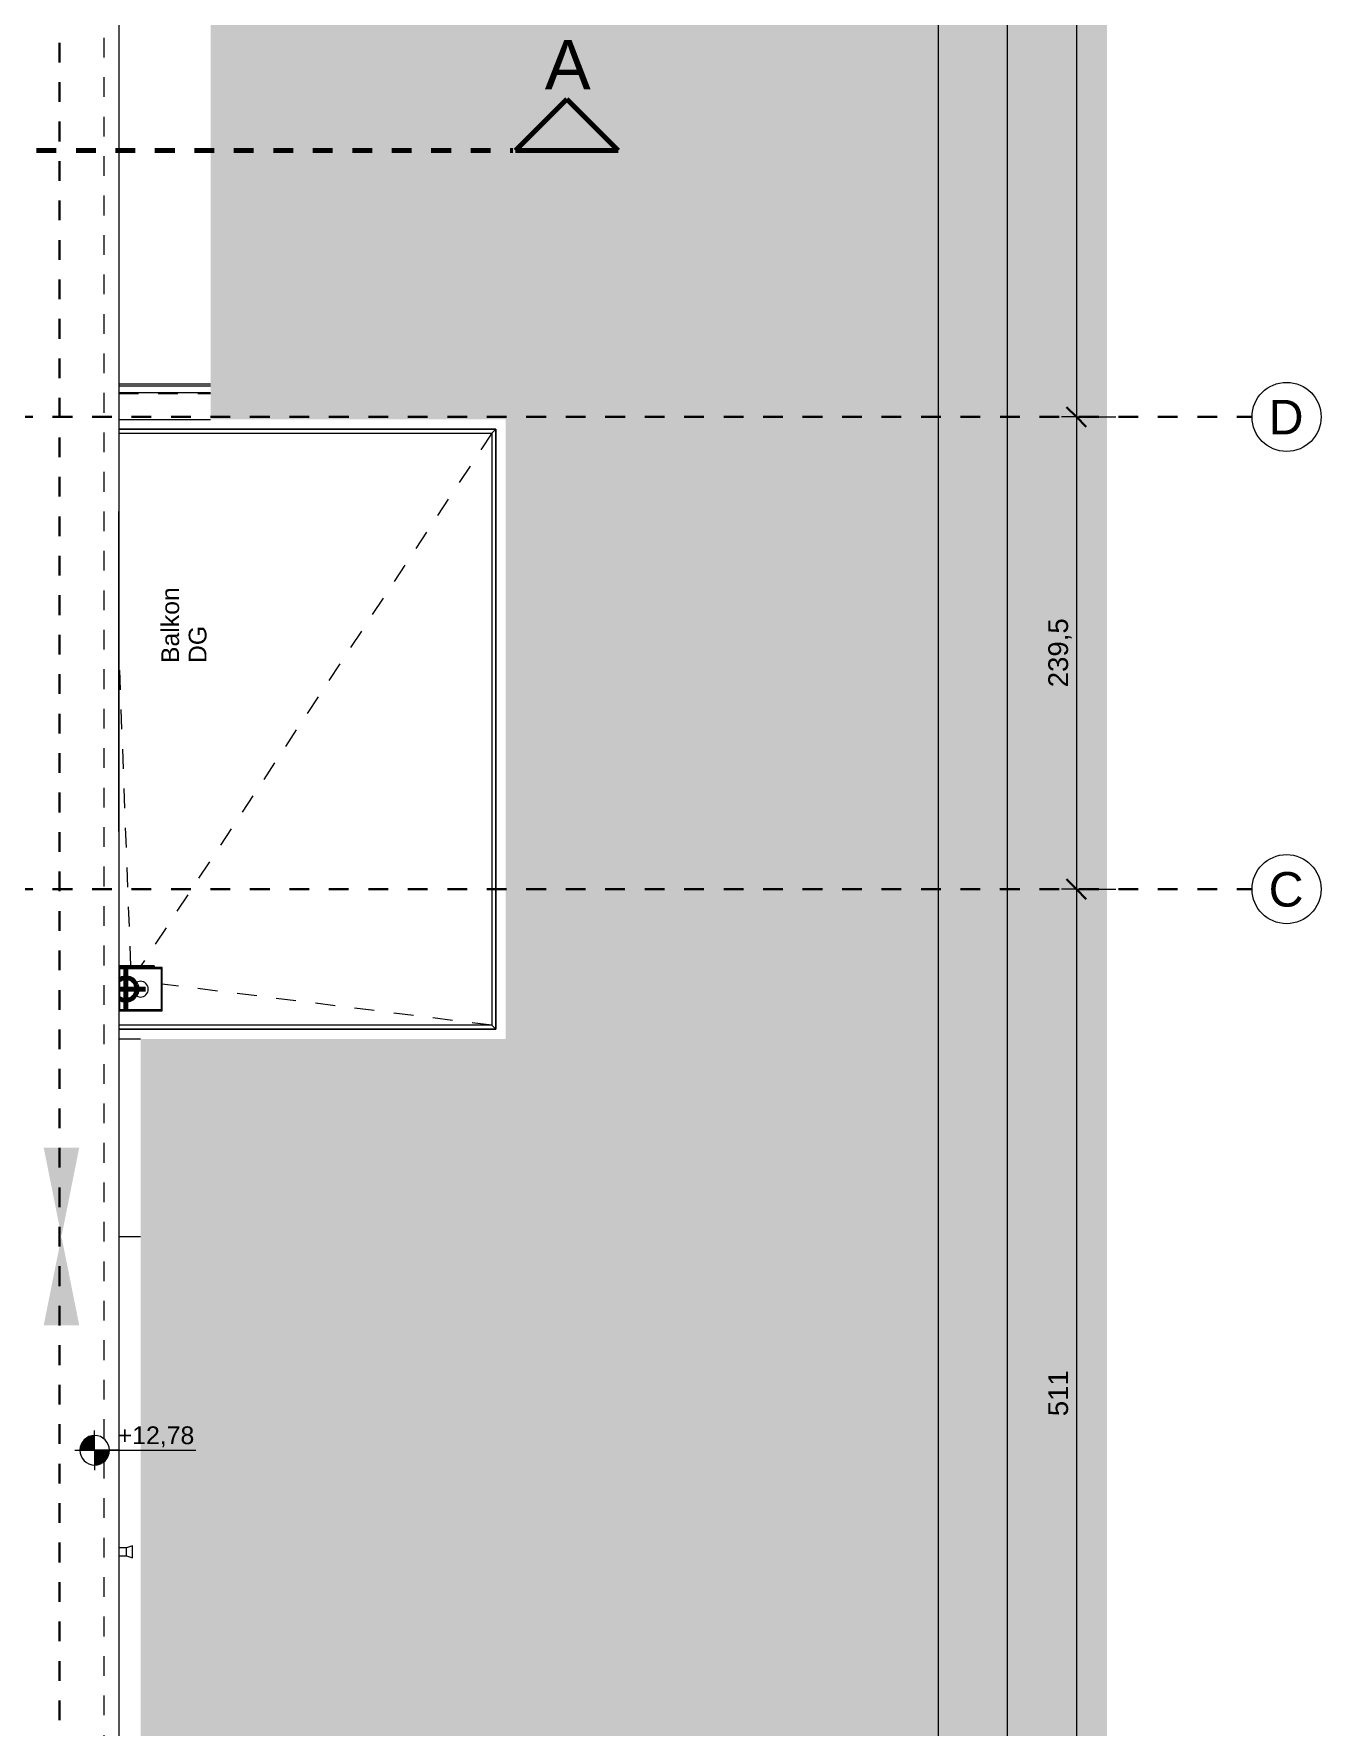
# Model space of a CAD drawing. Header units: metres. Extents: x -67.4 to -27.2, y 43.9 to 89.6.
# Drawn here: x -37.74 to -31.22, y 55.98 to 64.56 of the extents above; entities that cross this region are included whole.
import ezdxf

# ---------------------------------------------------------------- set-up
doc = ezdxf.new("R2010")
doc.units = ezdxf.units.M
for name, pattern in [('Strich Punkt Mittel', [0.015875, 0.00635, -0.004763, 0, -0.004763]), ('Strichpunkt', [0.01053, 0.005, -0.0025, 0.00053, -0.0025]), ('Verdeckt', [0.003, 0.002, -0.001]), ('Verdeckt Unten', [0.005, 0.003, -0.002])]:
    doc.linetypes.add(name, pattern=pattern)
for name, color, linetype, lineweight in [('A-DETL-GENF_', 92, 'Continuous', 13), ('A-FLOR-HRAL', 11, 'Continuous', 5), ('A_2D', 7, 'Continuous', 13), ('A_Bemassung-50_', 4, 'Continuous', 9), ('A_Bemassung_', 4, 'Continuous', 9), ('A_Beschriftung_', 7, 'Continuous', 9), ('A_Decken', 8, 'Continuous', 13), ('A_Durchbruch_', 7, 'Continuous', 5), ('A_Durchbruch_Projektion', 8, 'Verdeckt', 5), ('A_Gelaender', 7, 'Continuous', 13), ('A_Raeume', 7, 'Continuous', 13), ('A_Raster_', 1, 'Continuous', 9), ('A_Waende', 7, 'Continuous', 13), ('G-ANNO-DIMS_', 111, 'Continuous', 9), ('HT_E-Gesamt', 2, 'Continuous', 13), ('M-EQPM', 50, 'Continuous', 5), ('P-PIPE', 3, 'Continuous', 5), ('P-PIPE-CNTR', 3, 'Continuous', 5), ('Text', 250, 'Continuous', 9)]:
    doc.layers.add(name, color=color, linetype=linetype, lineweight=lineweight)
doc.styles.add('Arial', font='arial.ttf', dxfattribs={"height": 0.175})
doc.styles.add('Arial_1', font='arial.ttf', dxfattribs={"height": 0.09})
doc.styles.add('Arial_2', font='arial.ttf', dxfattribs={"height": 0.1})
doc.styles.add('Arial_6', font='arial.ttf', dxfattribs={"height": 0.25})
doc.dimstyles.new('WGA-Bemaßung_1', dxfattribs={"dimscale": 0.3048, "dimtxt": 0.102026, "dimasz": 0.328084, "dimexe": 0.246063, "dimexo": 0.0625, "dimgap": 0.04101, "dimtad": 1, "dimdec": 1, "dimlfac": 100, "dimrnd": 0.5, "dimdsep": 46, "dimtxsty": 'Arial_2', "dimblk1": 'OBLIQUE', "dimblk2": 'OBLIQUE', "dimsah": 1, "dimcen": 0.09, "dimdle": 0.246063, "dimazin": 2, "dimtfac": 1, "dimtdec": 4, "dimtix": 1, "dimtmove": 0, "dimatfit": 3, "dimfxl": 0.656168, "dimfxlon": 1, "dimtvp": 1, "dimtolj": 1, "dimtzin": 0, "dimarcsym": 2})

# ---------------------------------------------------------------- blocks, each defined once
blk = doc.blocks.new('Geländer - Geländer-3651125-263_PP_DDS_BT2')
at = {"layer": 'A_Gelaender', "lineweight": 5}
for p, q in [((-10.2675, 72.3029), (-9.838, 72.1238)), ((-9.8349, 72.1312), (-10.2644, 72.3103))]:
    blk.add_line(p, q, dxfattribs=at)
blk = doc.blocks.new('Geländer - Geländer-3753781-263_PP_DDS_BT2')
at = {"layer": 'A_Gelaender', "lineweight": 5}
for p, q in [((-10.3601, 72.0809), (-8.6158, 71.3533)), ((-8.6158, 71.3533), (-9.7707, 68.5845)), ((-8.6158, 71.3533), (-8.5896, 71.364)), ((-9.7707, 68.5845), (-11.515, 69.3121)), ((-9.7707, 68.5845), (-9.7599, 68.5583))]:
    blk.add_line(p, q, dxfattribs=at)
blk = doc.blocks.new('Typ des oberen Holms - Oberer Geländerholm_Innen_-3754033-263_PP_DDS_BT2')
at = {"layer": 'A_Gelaender', "lineweight": 5}
for p, q in [((-8.5896, 71.364), (-10.3524, 72.0993)), ((-10.3331, 72.1455), (-9.9037, 71.9664)), ((-9.7599, 68.5583), (-8.5896, 71.364)), ((-11.4398, 69.2049), (-11.5419, 69.2475)), ((-11.5227, 69.2936), (-9.7599, 68.5583))]:
    blk.add_line(p, q, dxfattribs=at)
blk = doc.blocks.new('Typ des oberen Holms - Oberer Geländerholm_Innen_-V6-263_PP_DDS_BT2')
at = {"layer": 'A_Gelaender', "lineweight": 5}
for p, q in [((-10.3524, 72.0993), (-8.5896, 71.364)), ((-10.3331, 72.1455), (-9.9037, 71.9664)), ((-8.5896, 71.364), (-9.7599, 68.5583)), ((-11.4398, 69.2049), (-11.5419, 69.2475)), ((-9.7599, 68.5583), (-11.5227, 69.2936))]:
    blk.add_line(p, q, dxfattribs=at)
blk = doc.blocks.new('Basiswand _ Attika_BLE_0340_0100 - ___-7440328-263_PP_DDS_BT2')
at = {"layer": 'A_Waende'}
blk.add_line((-4.9098, 85.1476), (-13.0972, 65.5189), dxfattribs=at)
blk = doc.blocks.new('Basiswand _ Attika_BLE_0340_0100 - ___-7441424-263_PP_DDS_BT2')
at = {"layer": 'A_Waende'}
for p, q in [((-15.6934, 67.1652), (-18.1163, 61.3565)), ((-15.6934, 67.1652), (-15.4136, 66.4851)), ((-15.4136, 66.4851), (-17.7683, 60.8399)), ((-17.7683, 60.8399), (-18.1163, 61.3565))]:
    blk.add_line(p, q, dxfattribs=at)
blk = doc.blocks.new('Basiswand _ Attika_BLE_0340_0100 - ___-7441724-263_PP_DDS_BT2')
at = {"layer": 'A_Waende'}
for p, q in [((-15.4136, 66.4851), (-15.6934, 67.1652)), ((-13.3769, 66.199), (-15.6934, 67.1652)), ((-13.0972, 65.5189), (-15.4136, 66.4851)), ((-13.3769, 66.199), (-13.0972, 65.5189))]:
    blk.add_line(p, q, dxfattribs=at)
blk = doc.blocks.new('HLS_Rigol - 20x8cm-V16-263_PP_DDS_BT2')
at = {"layer": 'M-EQPM'}
blk.add_line((0, -0.1), (1.62, -0.1), dxfattribs=at)
blk.add_line((0, -0.1), (1.62, -0.1), dxfattribs=at)
blk = doc.blocks.new('Kemperventil - Standard-V46-263_PP_DDS_BT2')
at = {"layer": 'HT_E-Gesamt'}
for p, q in [((0.095, 0.19), (0.105, 0.16)), ((0.125, 0.19), (0.095, 0.19)), ((0.155, 0.19), (0.125, 0.19)), ((0.145, 0.16), (0.155, 0.19)), ((0.105, 0.16), (0.105, 0.12)), ((0.125, 0.16), (0.105, 0.16)), ((0.145, 0.16), (0.125, 0.16)), ((0.145, 0.12), (0.145, 0.16))]:
    blk.add_line(p, q, dxfattribs=at)
blk = doc.blocks.new('HLS_Wasserfangkasten - HLS_Wasserfangkasten-10979366-263_PP_DDS_BT2')
at = {"layer": 'M-EQPM'}
for p, q in [((-0.11, 0.1099), (-0.11, -0.11)), ((-0.105, -0.105), (-0.105, 0.105)), ((-0.105, 0.105), (0.105, 0.105)), ((0.105, 0.105), (0.105, -0.105)), ((0.11, -0.11), (0.11, 0.1099)), ((-0.11, -0.11), (0.11, -0.11)), ((0.105, -0.105), (-0.105, -0.105))]:
    blk.add_line(p, q, dxfattribs=at)
for start, end in [(139.63233, 180), (180, 360), (360, 40.00992)]:
    blk.add_arc((0, 0), 0.04, start, end, dxfattribs=at)
blk = doc.blocks.new('Allg_Notueberlauf_rechteckig1 - Allg_Notueberlauf_rechteckig 100x600-10938939-263_PP_DDS_BT2')
at = {"layer": 'A-DETL-GENF_'}
for p, q in [((-38.0087, 58.4685), (-37.8287, 58.4685)), ((-37.3087, 58.4684), (-37.198, 58.4684))]:
    blk.add_line(p, q, dxfattribs=at)
blk = doc.blocks.new('Allg_WD_rechteckig - Bau-11924872-263_PP_DDS_BT2')
at = {"layer": 'A-DETL-GENF_'}
for points in [[(0.125, -0.09), (0.575, 0), (0.125, 0.0899)], [(0.575, 0), (1.025, -0.09), (1.025, 0.09), (1.0244, 0.0899)]]:
    blk.add_hatch(color=256, dxfattribs=at).paths.add_polyline_path(points)
blk = doc.blocks.new('Symbol_Schatten_Verdeckt_unten - Bodendurchbruch_Schatten_Verdeckt_unten-8269587-263_PP_DDS_BT2')
at = {"layer": 'A_Durchbruch_Projektion'}
blk.add_line((-0.1, -0.1), (-0.099, -0.0927), dxfattribs=at)
blk = doc.blocks.new('Symbol_Schatten - Bodendurchbruch_Schatten-V60-263_PP_DDS_BT2')
at = {"layer": 'A_2D'}
blk.add_line((0.1, 0.1), (0.1, 0.0927), dxfattribs=at)
at = {"layer": 'A_Durchbruch_'}
blk.add_line((0.1, 0.0927), (0.1, 0.1), dxfattribs=at)
blk = doc.blocks.new('Symbol_Schatten - Bodendurchbruch_Schatten-V61-263_PP_DDS_BT2')
at = {"layer": 'A_2D'}
for p, q in [((-0.08, 0.1), (0.1, 0.1)), ((0.1, 0.1), (0.1, 0.0927))]:
    blk.add_line(p, q, dxfattribs=at)
at = {"layer": 'A_Durchbruch_'}
for p, q in [((0.1, 0.1), (-0.08, 0.1)), ((0.1, 0.0927), (0.1, 0.1))]:
    blk.add_line(p, q, dxfattribs=at)
blk = doc.blocks.new('Raster - BS_Achse-112124-263_PP_DDS_BT2')
at = {"layer": 'A_Beschriftung_'}
blk.add_circle((0, 0), 0.0035, dxfattribs=at)
blk = doc.blocks.new('Höhenkoten - 018-55641-263_PP_DDS_BT2')
at = {"layer": 'G-ANNO-DIMS_'}
h = blk.add_hatch(color=256, dxfattribs=at)
edge = h.paths.add_edge_path()
edge.add_line((0, 0), (0, -0.0015))
edge.add_arc((0, 0), 0.0015, 180, 270, ccw=False)
edge.add_line((-0.0015, 0), (0, 0))
h = blk.add_hatch(color=256, dxfattribs=at)
edge = h.paths.add_edge_path()
edge.add_line((0, 0), (0, 0.0015))
edge.add_arc((0, 0), 0.0015, 0, 90, ccw=False)
edge.add_line((0.0015, 0), (0, 0))
for p, q in [((0, 0), (0, 0.002)), ((-0.002, 0), (0.01024, 0)), ((0, 0), (0, -0.002))]:
    blk.add_line(p, q, dxfattribs=at)
blk.add_circle((0, 0), 0.0015, dxfattribs=at)
blk = doc.blocks.new('DIMBLOCK11-263_PP_DDS_BT2')
at = {"layer": 'A_Bemassung-50_', "lineweight": 35, "transparency": 16777216}
for p, q in [((-33.156, 76.6562), (-33.206, 76.7062)), ((-33.156, 76.6562), (-33.106, 76.6062)), ((-33.1566, 55.4683), (-33.2066, 55.5183)), ((-33.1566, 55.4683), (-33.1066, 55.4183))]:
    blk.add_line(p, q, dxfattribs=at)
at = {"layer": 'A_Bemassung-50_', "transparency": 16777216}
for p, q in [((-33.156, 76.6562), (-33.356, 76.6562)), ((-33.156, 76.6562), (-33.1566, 55.4683)), ((-33.156, 76.6562), (-33.081, 76.6562)), ((-33.1566, 55.4683), (-33.3566, 55.4683)), ((-33.1566, 55.4683), (-33.0816, 55.4683))]:
    blk.add_line(p, q, dxfattribs=at)
at = {"layer": 'A_Bemassung-50_', "color": 0, "transparency": 16777216, "insert": (-33.2986, 65.9084), "char_height": 0.1, "width": 0.369177, "attachment_point": 1, "rotation": 90, "line_spacing_factor": 0.941778, "style": 'Arial_2'}
blk.add_mtext('2119', dxfattribs=at)
blk = doc.blocks.new('_Oblique')
at = {"color": 0, "linetype": 'ByBlock', "lineweight": -2}
blk.add_line((-0.5, -0.5), (0.5, 0.5), dxfattribs=at)
blk = doc.blocks.new('DIMBLOCK14-263_PP_DDS_BT2')
at = {"layer": 'A_Bemassung-50_', "transparency": 16777216}
for p, q in [((-32.8058, 83.3143), (-32.8068, 48.4967)), ((-32.8058, 83.2393), (-33.0058, 83.2393)), ((-32.8058, 83.2393), (-32.7308, 83.2393)), ((-32.8068, 48.5717), (-33.0068, 48.5717)), ((-32.8068, 48.5717), (-32.7318, 48.5717))]:
    blk.add_line(p, q, dxfattribs=at)
at = {"layer": 'A_Bemassung-50_', "lineweight": 35, "transparency": 16777216}
for p, q in [((-32.8058, 83.2393), (-32.8558, 83.2893)), ((-32.8058, 83.2393), (-32.7558, 83.1893)), ((-32.8068, 48.5717), (-32.8568, 48.6217)), ((-32.8068, 48.5717), (-32.7568, 48.5217))]:
    blk.add_line(p, q, dxfattribs=at)
at = {"layer": 'A_Bemassung-50_', "color": 0, "transparency": 16777216, "insert": (-32.9486, 65.7516), "char_height": 0.1, "width": 0.369177, "attachment_point": 1, "rotation": 90, "line_spacing_factor": 0.941778, "style": 'Arial_2'}
blk.add_mtext('3467', dxfattribs=at)
blk = doc.blocks.new('DIMBLOCK18-263_PP_DDS_BT2')
at = {"layer": 'A_Bemassung-50_', "transparency": 16777216}
for p, q in [((-32.4562, 68.9034), (-32.5312, 68.9034)), ((-32.4562, 68.9034), (-32.4564, 62.6209)), ((-32.4562, 68.9034), (-32.2562, 68.9034)), ((-32.4564, 62.6209), (-32.5314, 62.6209)), ((-32.4564, 62.6209), (-32.2564, 62.6209))]:
    blk.add_line(p, q, dxfattribs=at)
at = {"layer": 'A_Bemassung-50_', "lineweight": 35, "transparency": 16777216}
for p, q in [((-32.4562, 68.9034), (-32.5062, 68.9534)), ((-32.4562, 68.9034), (-32.4062, 68.8534)), ((-32.4564, 62.6209), (-32.5064, 62.6709)), ((-32.4564, 62.6209), (-32.4064, 62.5709))]:
    blk.add_line(p, q, dxfattribs=at)
at = {"layer": 'A_Bemassung-50_', "color": 0, "transparency": 16777216, "insert": (-32.5986, 65.6468), "char_height": 0.1, "width": 0.276883, "attachment_point": 1, "rotation": 90, "line_spacing_factor": 0.941778, "style": 'Arial_2'}
blk.add_mtext('628', dxfattribs=at)
blk = doc.blocks.new('DIMBLOCK19-263_PP_DDS_BT2')
at = {"layer": 'A_Bemassung-50_', "lineweight": 35, "transparency": 16777216}
for p, q in [((-32.4564, 62.6209), (-32.5064, 62.6709)), ((-32.4564, 62.6209), (-32.4064, 62.5709)), ((-32.4565, 60.2282), (-32.5065, 60.2782)), ((-32.4565, 60.2282), (-32.4065, 60.1782))]:
    blk.add_line(p, q, dxfattribs=at)
at = {"layer": 'A_Bemassung-50_', "transparency": 16777216}
for p, q in [((-32.4564, 62.6209), (-32.5314, 62.6209)), ((-32.4564, 62.6209), (-32.4565, 60.2282)), ((-32.4564, 62.6209), (-32.2564, 62.6209)), ((-32.4565, 60.2282), (-32.5315, 60.2282)), ((-32.4565, 60.2282), (-32.2565, 60.2282))]:
    blk.add_line(p, q, dxfattribs=at)
at = {"layer": 'A_Bemassung-50_', "color": 0, "transparency": 16777216, "insert": (-32.5988, 61.2511), "char_height": 0.1, "width": 0.416266, "attachment_point": 1, "rotation": 90, "line_spacing_factor": 0.941778, "style": 'Arial_2'}
blk.add_mtext('239,5', dxfattribs=at)
blk = doc.blocks.new('DIMBLOCK20-263_PP_DDS_BT2')
at = {"layer": 'A_Bemassung-50_', "transparency": 16777216}
for p, q in [((-32.4565, 60.2282), (-32.5315, 60.2282)), ((-32.4565, 60.2282), (-32.4566, 55.1182)), ((-32.4565, 60.2282), (-32.2565, 60.2282)), ((-32.4566, 55.1182), (-32.5316, 55.1182)), ((-32.4566, 55.1182), (-32.2566, 55.1182))]:
    blk.add_line(p, q, dxfattribs=at)
at = {"layer": 'A_Bemassung-50_', "lineweight": 35, "transparency": 16777216}
for p, q in [((-32.4565, 60.2282), (-32.5065, 60.2782)), ((-32.4565, 60.2282), (-32.4065, 60.1782)), ((-32.4566, 55.1182), (-32.5066, 55.1682)), ((-32.4566, 55.1182), (-32.4066, 55.0682))]:
    blk.add_line(p, q, dxfattribs=at)
at = {"layer": 'A_Bemassung-50_', "color": 0, "transparency": 16777216, "insert": (-32.5989, 57.5578), "char_height": 0.1, "width": 0.276883, "attachment_point": 1, "rotation": 90, "line_spacing_factor": 0.941778, "style": 'Arial_2'}
blk.add_mtext('511', dxfattribs=at)

msp = doc.modelspace()

# ---------------------------------------------------------------- hatches: boundary and pattern name
at = {"layer": 'A-DETL-GENF_'}
h = msp.add_hatch(color=7, dxfattribs=at)
h.paths.add_polyline_path([(-37.2094, 50.4997), (-33.0321, 52.2908), (-32.3006, 52.5901), (-32.3006, 86.2856), (-40.3262, 86.2856), (-51.7543, 83.5316), (-52.9825, 83.4399), (-37.2998, 83.4394), (-37.3, 76.7084), (-35.3481, 76.7084), (-35.3483, 72.5684), (-36.6454, 72.5684), (-36.6455, 69.4084), (-35.3483, 69.4084), (-35.3486, 66.2479), (-36.8431, 66.2479), (-36.8433, 62.6084), (-35.3486, 62.6084), (-35.3486, 59.4684), (-37.1979, 59.4684), (-37.1981, 52.9883), (-37.2094, 52.9883), (-37.2094, 50.5106)])
h.paths.add_polyline_path([(-34.7775, 63.9716), (-35.2976, 63.9716), (-35.0375, 64.2317), (-34.9064, 64.1006)])
msp.add_hatch(color=7, dxfattribs=at).paths.add_polyline_path([(-34.7775, 63.9716), (-35.0375, 64.2317), (-35.2976, 63.9716)])

# ---------------------------------------------------------------- linework, layer by layer
at = {"layer": 'A_2D', "linetype": 'Verdeckt'}
msp.add_line((-37.3831, 76.5422), (-37.3837, 55.5291), dxfattribs=at)
at = {"layer": 'A_2D', "lineweight": 100}
for p, q in [((-35.0375, 64.2317), (-35.2976, 63.9716)), ((-34.7775, 63.9716), (-35.0375, 64.2317)), ((-35.2976, 63.9716), (-34.7775, 63.9716))]:
    msp.add_line(p, q, dxfattribs=at)
at = {"layer": 'A_2D', "linetype": 'Strichpunkt', "lineweight": 100}
msp.add_line((-56.3248, 63.9716), (-35.3124, 63.9716), dxfattribs=at)
at = {"layer": 'A_Decken'}
for p, q in [((-37.3085, 62.7455), (-36.8433, 62.7455)), ((-37.3086, 62.5384), (-35.4186, 62.5384)), ((-37.3086, 62.5384), (-35.4186, 62.5384)), ((-35.4186, 62.5384), (-35.4186, 59.5384)), ((-37.1286, 59.8316), (-37.1286, 59.8389)), ((-35.4186, 59.5384), (-37.3086, 59.5384)), ((-35.4186, 59.5384), (-37.3086, 59.5384))]:
    msp.add_line(p, q, dxfattribs=at)
at = {"layer": 'A_Decken', "linetype": 'Verdeckt Unten'}
for p, q in [((-35.4186, 62.5384), (-37.1965, 59.8389)), ((-37.2471, 59.8389), (-37.3082, 61.4648)), ((-35.4186, 59.5384), (-37.0887, 59.7468))]:
    msp.add_line(p, q, dxfattribs=at)
at = {"layer": 'A_Raeume', "color": 8, "linetype": 'Verdeckt'}
msp.add_line((-37.3085, 62.7397), (-36.8433, 62.7399), dxfattribs=at)
at = {"layer": 'A_Raster_', "linetype": 'Strich Punkt Mittel', "lineweight": 35}
for p, q in [((-37.6095, 49.0172), (-37.6083, 85.8699)), ((-56.2434, 62.6216), (-31.5664, 62.6209)), ((-56.2435, 60.2289), (-31.5665, 60.2282))]:
    msp.add_line(p, q, dxfattribs=at)
at = {"layer": 'G-ANNO-DIMS_'}
msp.add_line((-37.3087, 57.3851), (-37.4304, 57.3851), dxfattribs=at)
at = {"layer": 'P-PIPE', "color": 150, "lineweight": 100}
for radius, start, end in [(0.0571, 112.64, 123.62878), (0.0572, 22.64, 112.64), (0.0572, 292.64, 22.64), (0.0572, 236.37974, 292.64)]:
    msp.add_arc((-37.2723, 59.7219), radius, start, end, dxfattribs=at)
at = {"layer": 'P-PIPE-CNTR', "color": 150, "lineweight": 100}
for p, q in [((-37.2723, 59.6219), (-37.2723, 59.8219)), ((-37.3037, 59.7219), (-37.1723, 59.7219))]:
    msp.add_line(p, q, dxfattribs=at)

# ---------------------------------------------------------------- block references
at = {"layer": 'A-DETL-GENF_', "rotation": 89.9982758784551}
msp.add_blockref('Allg_WD_rechteckig - Bau-11924872-263_PP_DDS_BT2', (-37.5987, 57.8934), dxfattribs=at)
at = {"layer": 'A-DETL-GENF_'}
msp.add_blockref('Allg_Notueberlauf_rechteckig1 - Allg_Notueberlauf_rechteckig 100x600-10938939-263_PP_DDS_BT2', (0, 0), dxfattribs=at)
at = {"layer": 'A-FLOR-HRAL', "rotation": 22.64000000000043}
for name in ['Geländer - Geländer-3753781-263_PP_DDS_BT2', 'Geländer - Geländer-3651125-263_PP_DDS_BT2']:
    msp.add_blockref(name, (0, 0), dxfattribs=at)
at = {"layer": 'A_2D'}
for name in ['Symbol_Schatten - Bodendurchbruch_Schatten-V61-263_PP_DDS_BT2', 'Symbol_Schatten - Bodendurchbruch_Schatten-V60-263_PP_DDS_BT2']:
    msp.add_blockref(name, (-37.2286, 59.7389), dxfattribs=at)
at = {"layer": 'A_2D', "rotation": 180}
msp.add_blockref('Symbol_Schatten_Verdeckt_unten - Bodendurchbruch_Schatten_Verdeckt_unten-8269587-263_PP_DDS_BT2', (-37.2286, 59.7389), dxfattribs=at)
msp.add_blockref('Symbol_Schatten_Verdeckt_unten - Bodendurchbruch_Schatten_Verdeckt_unten-8269587-263_PP_DDS_BT2', (-37.2286, 59.7389), dxfattribs=at)
msp.add_blockref('Symbol_Schatten_Verdeckt_unten - Bodendurchbruch_Schatten_Verdeckt_unten-8269587-263_PP_DDS_BT2', (-37.2286, 59.7389), dxfattribs=at)
msp.add_blockref('Symbol_Schatten_Verdeckt_unten - Bodendurchbruch_Schatten_Verdeckt_unten-8269587-263_PP_DDS_BT2', (-37.2286, 59.7389), dxfattribs=at)
msp.add_blockref('Symbol_Schatten_Verdeckt_unten - Bodendurchbruch_Schatten_Verdeckt_unten-8269587-263_PP_DDS_BT2', (-37.2286, 59.7389), dxfattribs=at)
at = {"layer": 'A_Beschriftung_', "xscale": 49.99999999999998, "yscale": 49.99999999999998, "zscale": 49.99999999999998}
for p, rotation in [((-31.3914, 62.6209), 269.9982758784547), ((-31.3915, 60.2282), 269.9982758784546)]:
    msp.add_blockref('Raster - BS_Achse-112124-263_PP_DDS_BT2', p, dxfattribs=dict(at, rotation=rotation))
at = {"layer": 'A_Gelaender', "lineweight": 5, "rotation": 22.64000000000043}
for name in ['Typ des oberen Holms - Oberer Geländerholm_Innen_-3754033-263_PP_DDS_BT2', 'Typ des oberen Holms - Oberer Geländerholm_Innen_-V6-263_PP_DDS_BT2']:
    msp.add_blockref(name, (0, 0), dxfattribs=at)
at = {"layer": 'A_Waende', "rotation": 22.64000000000043}
for name in ['Basiswand _ Attika_BLE_0340_0100 - ___-7440328-263_PP_DDS_BT2', 'Basiswand _ Attika_BLE_0340_0100 - ___-7441724-263_PP_DDS_BT2', 'Basiswand _ Attika_BLE_0340_0100 - ___-7441424-263_PP_DDS_BT2']:
    msp.add_blockref(name, (0, 0), dxfattribs=at)
at = {"layer": 'G-ANNO-DIMS_', "extrusion": (0, 0, -1), "xscale": 49.99999999999998, "yscale": 49.99999999999998, "zscale": 49.99999999999998, "rotation": 180}
msp.add_blockref('Höhenkoten - 018-55641-263_PP_DDS_BT2', (37.4304, 57.3851), dxfattribs=at)
at = {"layer": 'HT_E-Gesamt', "rotation": 269.998275878465}
msp.add_blockref('Kemperventil - Standard-V46-263_PP_DDS_BT2', (-37.4287, 56.996), dxfattribs=at)
at = {"layer": 'M-EQPM'}
for name, p, rotation in [('HLS_Rigol - 20x8cm-V16-263_PP_DDS_BT2', (-37.4082, 60.5211), 89.99827587846505), ('HLS_Wasserfangkasten - HLS_Wasserfangkasten-10979366-263_PP_DDS_BT2', (-37.1987, 59.7216), 89.99827354085097)]:
    msp.add_blockref(name, p, dxfattribs=dict(at, rotation=rotation))

# ---------------------------------------------------------------- texts
at = {"layer": 'A_Beschriftung_', "char_height": 0.175, "width": 0.216456, "attachment_point": 1, "style": 'Arial'}
for s, insert in [('D', (-31.4821, 62.7075)), ('C', (-31.4822, 60.3148))]:
    msp.add_mtext(s, dxfattribs=dict(at, insert=insert))
at = {"layer": 'G-ANNO-DIMS_', "insert": (-37.3137, 57.5062), "char_height": 0.09, "width": 0.463866, "attachment_point": 1, "line_spacing_factor": 0.941778, "style": 'Arial_1'}
msp.add_mtext('+12,78', dxfattribs=at)
at = {"layer": 'Text', "color": 7, "attachment_point": 1}
for s, insert, char_height, width, rotation, style in [('A', (-35.1499, 64.5304), 0.25, 0.284599, 359.99828, 'Arial_6'), ('Balkon', (-37.0928, 61.3736), 0.09, 0.452953, 90, 'Arial_1'), ('DG', (-36.9539, 61.3736), 0.09, 0.224472, 90, 'Arial_1')]:
    msp.add_mtext(s, dxfattribs=dict(at, insert=insert, char_height=char_height, width=width, rotation=rotation, style=style))

# ---------------------------------------------------------------- dimensions: what is measured, and where the dimension line sits
at = {"layer": 'A_Bemassung_'}
for base, p1, p2, angle, override, picture, middle in [((-32.8068, 48.5717), (-33.0058, 83.2393), (-33.0068, 48.5717), 89.99828, {"dimpost": '<>', "dimfxl": 34.667592}, 'DIMBLOCK14-263_PP_DDS_BT2', (-32.8699, 65.9055)), ((-33.1566, 55.4683), (-33.356, 76.6562), (-33.3566, 55.4683), 89.99828, {"dimpost": '<>', "dimfxl": 21.187835}, 'DIMBLOCK11-263_PP_DDS_BT2', (-33.2199, 66.0622)), ((-32.4564019458, 62.6209138131), (-32.2562128954, 68.9034077919), (-32.2564019458, 62.6209077947), 89.9982758785, {"dimpost": '<>', "dimfxl": 6.2825}, 'DIMBLOCK18-263_PP_DDS_BT2', (-32.5198647196, 65.7621657242)), ((-32.4565, 60.2282), (-32.2564, 62.6209), (-32.2565, 60.2282), 89.99828, {"dimpost": '<>', "dimfxl": 2.392723}, 'DIMBLOCK19-263_PP_DDS_BT2', (-32.52, 61.4246)), ((-32.4566, 55.1182), (-32.2565, 60.2282), (-32.2566, 55.1182), 89.99828, {"dimpost": '<>', "dimfxl": 5.11}, 'DIMBLOCK20-263_PP_DDS_BT2', (-32.5201, 57.6732))]:
    dim = msp.add_linear_dim(base=base, p1=p1, p2=p2, angle=angle, dimstyle='WGA-Bemaßung_1', override=override, dxfattribs=at)
    dim.commit()
    dim.dimension.update_dxf_attribs({"geometry": picture, "text_midpoint": middle})

doc.saveas('drawing.dxf')
